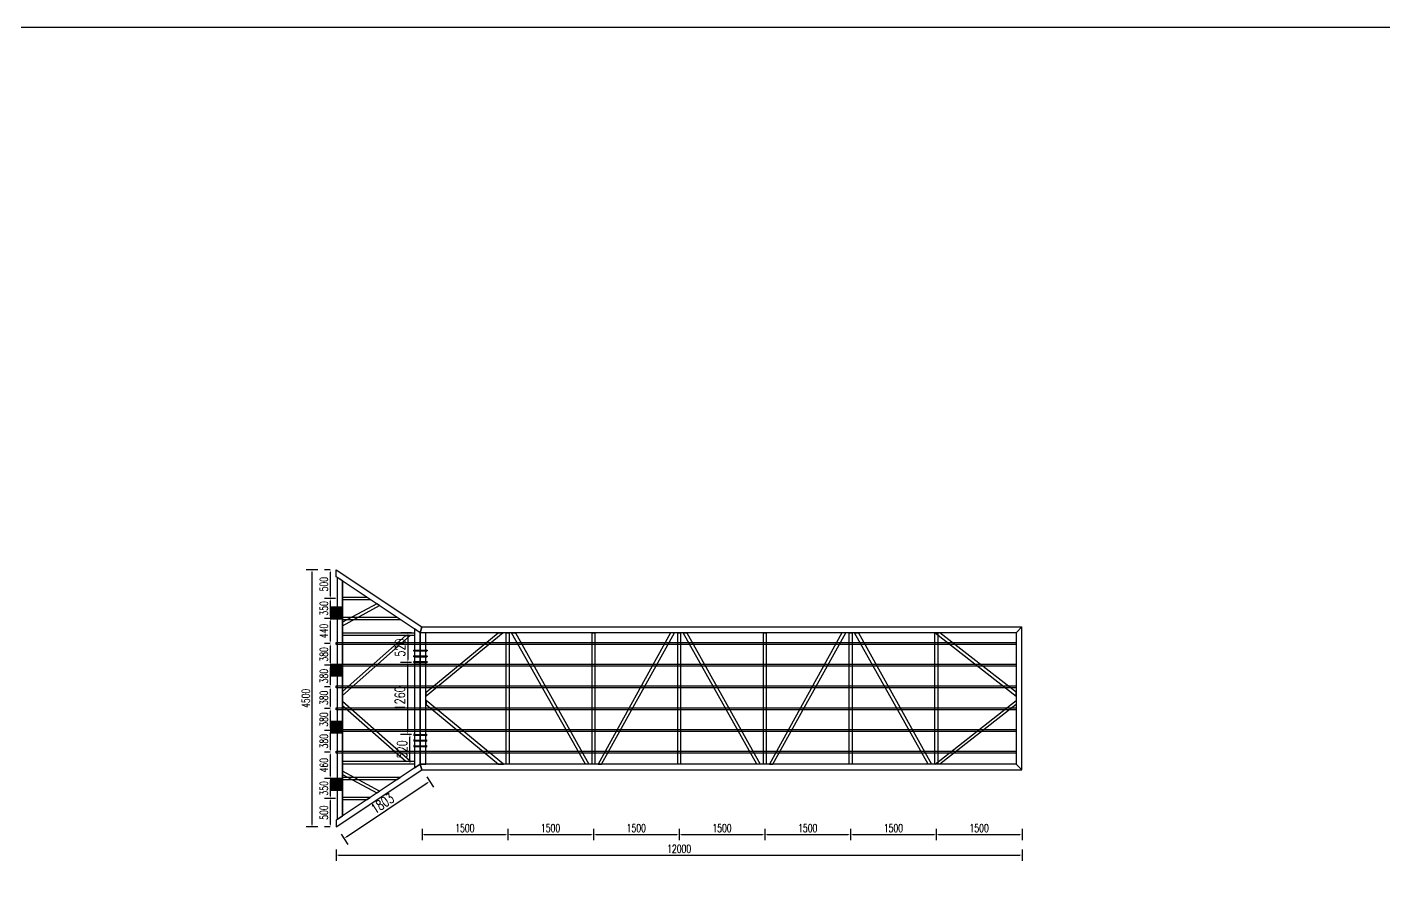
# Model space of a CAD drawing. Extents: x -18540 to 926017, y -610001 to -56924.
# Drawn here: x 115090 to 138833, y -505783 to -490906 of the extents above; entities that cross this region are included whole.
import ezdxf

# ---------------------------------------------------------------- set-up
doc = ezdxf.new("R2010")
doc.units = 0
doc.header["$LTSCALE"] = 10
doc.header["$MEASUREMENT"] = 0
for name, color, linetype in [('BJ02', 2, 'Continuous'), ('L-构造线', 6, 'Continuous'), ('PUB_DIM', 3, 'Continuous'), ('W-STEEL_FRAME钢架', 3, 'Continuous'), ('W-STEEL_KEEL钢龙骨', 5, 'Continuous'), ('螺栓孔位', 2, 'Continuous')]:
    doc.layers.add(name, color=color, linetype=linetype)
doc.styles.add('STANDARD_T3', font='simplex.shx', dxfattribs={"width": 0.7, "bigfont": 'gbcbig.shx'})
doc.dimstyles.new('W&&40', dxfattribs={"dimtxt": 140, "dimasz": 40, "dimexe": 100, "dimexo": 120, "dimgap": 40, "dimtad": 1, "dimdec": 0, "dimzin": 0, "dimdsep": 46, "dimtxsty": 'STANDARD_T3', "dimcen": 0.09, "dimclrd": 1, "dimclre": 1, "dimclrt": 7, "dimazin": 2, "dimtfac": 1, "dimtdec": 0, "dimtix": 1, "dimtmove": 2, "dimatfit": 3, "dimfxl": 100, "dimtolj": 1, "dimtzin": 0, "dimarcsym": 0})
doc.dimstyles.new('W&&50', dxfattribs={"dimtxt": 175, "dimasz": 50, "dimexe": 125, "dimexo": 150, "dimgap": 50, "dimtad": 1, "dimdec": 0, "dimzin": 0, "dimdsep": 46, "dimtxsty": 'STANDARD_T3', "dimcen": 0.09, "dimclrd": 1, "dimclre": 1, "dimclrt": 7, "dimazin": 2, "dimtfac": 1, "dimtdec": 0, "dimtix": 1, "dimtmove": 2, "dimatfit": 3, "dimfxl": 100, "dimtolj": 1, "dimtzin": 0, "dimarcsym": 0})

# ---------------------------------------------------------------- blocks, each defined once
blk = doc.blocks.new('*U896')
at = {"layer": 'W-STEEL_FRAME钢架', "color": 1, "linetype": 'ByBlock'}
blk.add_lwpolyline([(-25, 1150), (25, 1150), (25, -1150), (-25, -1150)], close=True, dxfattribs=at)
blk = doc.blocks.new('*U897')
at = {"layer": 'W-STEEL_FRAME钢架', "color": 0, "linetype": 'ByBlock', "lineweight": -2, "transparency": 16777216}
for p in [(0, 0), (1500, 0), (3000, 0), (4500, 0), (6000, 0), (7500, 0)]:
    blk.add_blockref('*U896', p, dxfattribs=at)
blk = doc.blocks.new('01')
h = blk.add_hatch()
h.set_pattern_fill('HOUND', color=77, scale=5)
h.set_pattern_definition([(0, (0, 0), (31.75, 7.9375), [127, -63.5]), (90, (0, 0), (-7.9375, -31.75), [127, -63.5])])
h.paths.add_polyline_path([(50227, 12928), (50227, 12728), (50427, 12728), (50427, 12928)])
h.paths.add_polyline_path([(50382, 12893, -1), (50402, 12893, -1)], flags=16)
h.paths.add_polyline_path([(50252, 12893, -1), (50272, 12893, -1)], flags=16)
h.paths.add_polyline_path([(50402, 12763, -1), (50382, 12763, -1)], flags=16)
h.paths.add_polyline_path([(50272, 12763, -1), (50252, 12763, -1)], flags=16)
at = {"color": 251}
blk.add_lwpolyline([(50227, 12928), (50427, 12928), (50427, 12728), (50227, 12728)], close=True, dxfattribs=at)
at = {"color": 6}
for centre in [(50262, 12893), (50392, 12893), (50262, 12763), (50392, 12763)]:
    blk.add_circle(centre, 10, dxfattribs=at)
blk = doc.blocks.new('*U892')
at = {"layer": 'W-STEEL_KEEL钢龙骨', "color": 4}
blk.add_lwpolyline([(5950, -18), (-5950, -18), (-5950, 17), (5950, 17)], close=True, dxfattribs=at)
blk = doc.blocks.new('*U893')
at = {"layer": 'PUB_DIM', "color": 0, "linetype": 'ByBlock', "lineweight": -2, "transparency": 16777216}
for p in [(0, 1900), (0, 1520), (0, 1140), (0, 760), (0, 380), (0, 0)]:
    blk.add_blockref('*U892', p, dxfattribs=at)
blk = doc.blocks.new('*D961')
at = {"layer": 'Defpoints', "color": 0, "transparency": 16777216}
for p in [(120500, -500408), (120394, -500908), (120607, -500908)]:
    blk.add_point(p, dxfattribs=at)
at = {"layer": 'L-构造线', "color": 1, "lineweight": -2, "transparency": 16777216}
for p, q in [((120394, -500408), (120294, -500408)), ((120394, -500448), (120394, -500868)), ((120487, -500908), (120294, -500908))]:
    blk.add_line(p, q, dxfattribs=at)
at = {"layer": 'L-构造线', "color": 1, "transparency": 16777216}
for points in [[(120387, -500448), (120400, -500448), (120394, -500408)], [(120387, -500868), (120400, -500868), (120394, -500908)]]:
    blk.add_solid(points, dxfattribs=at)
at = {"layer": 'L-构造线', "color": 7, "transparency": 16777216, "insert": (120284, -500658), "char_height": 140, "attachment_point": 5, "rotation": 90, "style": 'STANDARD_T3'}
blk.add_mtext('\\A1;500', dxfattribs=at)
blk = doc.blocks.new('*D962')
at = {"layer": 'Defpoints', "color": 0, "transparency": 16777216}
for p in [(120607, -500908), (120394, -501258), (120607, -501258)]:
    blk.add_point(p, dxfattribs=at)
at = {"layer": 'L-构造线', "color": 1, "lineweight": -2, "transparency": 16777216}
for p, q in [((120487, -500908), (120294, -500908)), ((120394, -500948), (120394, -501218)), ((120487, -501258), (120294, -501258))]:
    blk.add_line(p, q, dxfattribs=at)
at = {"layer": 'L-构造线', "color": 1, "transparency": 16777216}
for points in [[(120387, -500948), (120400, -500948), (120394, -500908)], [(120387, -501218), (120400, -501218), (120394, -501258)]]:
    blk.add_solid(points, dxfattribs=at)
at = {"layer": 'L-构造线', "color": 7, "transparency": 16777216, "insert": (120284, -501083), "char_height": 140, "attachment_point": 5, "rotation": 90, "style": 'STANDARD_T3'}
blk.add_mtext('\\A1;350', dxfattribs=at)
blk = doc.blocks.new('*D963')
at = {"layer": 'Defpoints', "color": 0, "transparency": 16777216}
for p in [(120607, -501258), (120394, -501698), (120500, -501698)]:
    blk.add_point(p, dxfattribs=at)
at = {"layer": 'L-构造线', "color": 1, "lineweight": -2, "transparency": 16777216}
for p, q in [((120487, -501258), (120294, -501258)), ((120394, -501298), (120394, -501658)), ((120394, -501698), (120294, -501698))]:
    blk.add_line(p, q, dxfattribs=at)
at = {"layer": 'L-构造线', "color": 1, "transparency": 16777216}
for points in [[(120387, -501298), (120400, -501298), (120394, -501258)], [(120387, -501658), (120400, -501658), (120394, -501698)]]:
    blk.add_solid(points, dxfattribs=at)
at = {"layer": 'L-构造线', "color": 7, "transparency": 16777216, "insert": (120284, -501478), "char_height": 140, "attachment_point": 5, "rotation": 90, "style": 'STANDARD_T3'}
blk.add_mtext('\\A1;440', dxfattribs=at)
blk = doc.blocks.new('*D964')
at = {"layer": 'Defpoints', "color": 0, "transparency": 16777216}
for p in [(120500, -501698), (120394, -502078), (120500, -502078)]:
    blk.add_point(p, dxfattribs=at)
at = {"layer": 'L-构造线', "color": 1, "lineweight": -2, "transparency": 16777216}
for p, q in [((120394, -501698), (120294, -501698)), ((120394, -501738), (120394, -502038)), ((120394, -502078), (120294, -502078))]:
    blk.add_line(p, q, dxfattribs=at)
at = {"layer": 'L-构造线', "color": 1, "transparency": 16777216}
for points in [[(120387, -501738), (120400, -501738), (120394, -501698)], [(120387, -502038), (120400, -502038), (120394, -502078)]]:
    blk.add_solid(points, dxfattribs=at)
at = {"layer": 'L-构造线', "color": 7, "transparency": 16777216, "insert": (120284, -501888), "char_height": 140, "attachment_point": 5, "rotation": 90, "style": 'STANDARD_T3'}
blk.add_mtext('\\A1;380', dxfattribs=at)
blk = doc.blocks.new('*D965')
at = {"layer": 'Defpoints', "color": 0, "transparency": 16777216}
for p in [(120500, -502078), (120394, -502458), (120500, -502458)]:
    blk.add_point(p, dxfattribs=at)
at = {"layer": 'L-构造线', "color": 1, "lineweight": -2, "transparency": 16777216}
for p, q in [((120394, -502078), (120294, -502078)), ((120394, -502118), (120394, -502418)), ((120394, -502458), (120294, -502458))]:
    blk.add_line(p, q, dxfattribs=at)
at = {"layer": 'L-构造线', "color": 1, "transparency": 16777216}
for points in [[(120387, -502118), (120400, -502118), (120394, -502078)], [(120387, -502418), (120400, -502418), (120394, -502458)]]:
    blk.add_solid(points, dxfattribs=at)
at = {"layer": 'L-构造线', "color": 7, "transparency": 16777216, "insert": (120284, -502268), "char_height": 140, "attachment_point": 5, "rotation": 90, "style": 'STANDARD_T3'}
blk.add_mtext('\\A1;380', dxfattribs=at)
blk = doc.blocks.new('*D966')
at = {"layer": 'Defpoints', "color": 0, "transparency": 16777216}
for p in [(120500, -502458), (120394, -502838), (120500, -502838)]:
    blk.add_point(p, dxfattribs=at)
at = {"layer": 'L-构造线', "color": 1, "lineweight": -2, "transparency": 16777216}
for p, q in [((120394, -502458), (120294, -502458)), ((120394, -502498), (120394, -502798)), ((120394, -502838), (120294, -502838))]:
    blk.add_line(p, q, dxfattribs=at)
at = {"layer": 'L-构造线', "color": 1, "transparency": 16777216}
for points in [[(120387, -502498), (120400, -502498), (120394, -502458)], [(120387, -502798), (120400, -502798), (120394, -502838)]]:
    blk.add_solid(points, dxfattribs=at)
at = {"layer": 'L-构造线', "color": 7, "transparency": 16777216, "insert": (120284, -502648), "char_height": 140, "attachment_point": 5, "rotation": 90, "style": 'STANDARD_T3'}
blk.add_mtext('\\A1;380', dxfattribs=at)
blk = doc.blocks.new('*D967')
at = {"layer": 'Defpoints', "color": 0, "transparency": 16777216}
for p in [(120500, -502838), (120394, -503218), (120500, -503218)]:
    blk.add_point(p, dxfattribs=at)
at = {"layer": 'L-构造线', "color": 1, "lineweight": -2, "transparency": 16777216}
for p, q in [((120394, -502838), (120294, -502838)), ((120394, -502878), (120394, -503178)), ((120394, -503218), (120294, -503218))]:
    blk.add_line(p, q, dxfattribs=at)
at = {"layer": 'L-构造线', "color": 1, "transparency": 16777216}
for points in [[(120387, -502878), (120400, -502878), (120394, -502838)], [(120387, -503178), (120400, -503178), (120394, -503218)]]:
    blk.add_solid(points, dxfattribs=at)
at = {"layer": 'L-构造线', "color": 7, "transparency": 16777216, "insert": (120284, -503028), "char_height": 140, "attachment_point": 5, "rotation": 90, "style": 'STANDARD_T3'}
blk.add_mtext('\\A1;380', dxfattribs=at)
blk = doc.blocks.new('*D968')
at = {"layer": 'Defpoints', "color": 0, "transparency": 16777216}
for p in [(120500, -503218), (120394, -503598), (120500, -503598)]:
    blk.add_point(p, dxfattribs=at)
at = {"layer": 'L-构造线', "color": 1, "lineweight": -2, "transparency": 16777216}
for p, q in [((120394, -503218), (120294, -503218)), ((120394, -503258), (120394, -503558)), ((120394, -503598), (120294, -503598))]:
    blk.add_line(p, q, dxfattribs=at)
at = {"layer": 'L-构造线', "color": 1, "transparency": 16777216}
for points in [[(120387, -503258), (120400, -503258), (120394, -503218)], [(120387, -503558), (120400, -503558), (120394, -503598)]]:
    blk.add_solid(points, dxfattribs=at)
at = {"layer": 'L-构造线', "color": 7, "transparency": 16777216, "insert": (120284, -503408), "char_height": 140, "attachment_point": 5, "rotation": 90, "style": 'STANDARD_T3'}
blk.add_mtext('\\A1;380', dxfattribs=at)
blk = doc.blocks.new('*D969')
at = {"layer": 'Defpoints', "color": 0, "transparency": 16777216}
for p in [(120500, -503598), (120394, -504058), (120607, -504058)]:
    blk.add_point(p, dxfattribs=at)
at = {"layer": 'L-构造线', "color": 1, "lineweight": -2, "transparency": 16777216}
for p, q in [((120394, -503598), (120294, -503598)), ((120394, -503638), (120394, -504018)), ((120487, -504058), (120294, -504058))]:
    blk.add_line(p, q, dxfattribs=at)
at = {"layer": 'L-构造线', "color": 1, "transparency": 16777216}
for points in [[(120387, -503638), (120400, -503638), (120394, -503598)], [(120387, -504018), (120400, -504018), (120394, -504058)]]:
    blk.add_solid(points, dxfattribs=at)
at = {"layer": 'L-构造线', "color": 7, "transparency": 16777216, "insert": (120284, -503828), "char_height": 140, "attachment_point": 5, "rotation": 90, "style": 'STANDARD_T3'}
blk.add_mtext('\\A1;460', dxfattribs=at)
blk = doc.blocks.new('*D970')
at = {"layer": 'Defpoints', "color": 0, "transparency": 16777216}
for p in [(120607, -504058), (120394, -504408), (120607, -504408)]:
    blk.add_point(p, dxfattribs=at)
at = {"layer": 'L-构造线', "color": 1, "lineweight": -2, "transparency": 16777216}
for p, q in [((120487, -504058), (120294, -504058)), ((120394, -504098), (120394, -504368)), ((120487, -504408), (120294, -504408))]:
    blk.add_line(p, q, dxfattribs=at)
at = {"layer": 'L-构造线', "color": 1, "transparency": 16777216}
for points in [[(120387, -504098), (120400, -504098), (120394, -504058)], [(120387, -504368), (120400, -504368), (120394, -504408)]]:
    blk.add_solid(points, dxfattribs=at)
at = {"layer": 'L-构造线', "color": 7, "transparency": 16777216, "insert": (120284, -504233), "char_height": 140, "attachment_point": 5, "rotation": 90, "style": 'STANDARD_T3'}
blk.add_mtext('\\A1;350', dxfattribs=at)
blk = doc.blocks.new('*D971')
at = {"layer": 'Defpoints', "color": 0, "transparency": 16777216}
for p in [(120607, -504408), (120394, -504908), (120500, -504908)]:
    blk.add_point(p, dxfattribs=at)
at = {"layer": 'L-构造线', "color": 1, "lineweight": -2, "transparency": 16777216}
for p, q in [((120487, -504408), (120294, -504408)), ((120394, -504448), (120394, -504868)), ((120394, -504908), (120294, -504908))]:
    blk.add_line(p, q, dxfattribs=at)
at = {"layer": 'L-构造线', "color": 1, "transparency": 16777216}
for points in [[(120387, -504448), (120400, -504448), (120394, -504408)], [(120387, -504868), (120400, -504868), (120394, -504908)]]:
    blk.add_solid(points, dxfattribs=at)
at = {"layer": 'L-构造线', "color": 7, "transparency": 16777216, "insert": (120284, -504658), "char_height": 140, "attachment_point": 5, "rotation": 90, "style": 'STANDARD_T3'}
blk.add_mtext('\\A1;500', dxfattribs=at)
blk = doc.blocks.new('*D972')
at = {"layer": 'Defpoints', "color": 0, "transparency": 16777216}
for p in [(120075, -500408), (120500, -500408), (120500, -504908)]:
    blk.add_point(p, dxfattribs=at)
at = {"layer": 'L-构造线', "color": 1, "lineweight": -2, "transparency": 16777216}
for p, q in [((120175, -500408), (119975, -500408)), ((120075, -504868), (120075, -500448)), ((120175, -504908), (119975, -504908))]:
    blk.add_line(p, q, dxfattribs=at)
at = {"layer": 'L-构造线', "color": 1, "transparency": 16777216}
for points in [[(120068, -500448), (120082, -500448), (120075, -500408)], [(120068, -504868), (120082, -504868), (120075, -504908)]]:
    blk.add_solid(points, dxfattribs=at)
at = {"layer": 'L-构造线', "color": 7, "transparency": 16777216, "insert": (119965, -502658), "char_height": 140, "attachment_point": 5, "rotation": 90, "style": 'STANDARD_T3'}
blk.add_mtext('\\A1;4500', dxfattribs=at)
blk = doc.blocks.new('*D973')
at = {"layer": 'Defpoints', "color": 0, "transparency": 16777216}
for p in [(123500, -503808), (122000, -503908), (123500, -505039)]:
    blk.add_point(p, dxfattribs=at)
at = {"layer": 'L-构造线', "color": 1, "lineweight": -2, "transparency": 16777216}
for p, q in [((122000, -504939), (122000, -505139)), ((123500, -504939), (123500, -505139)), ((122040, -505039), (123460, -505039))]:
    blk.add_line(p, q, dxfattribs=at)
at = {"layer": 'L-构造线', "color": 1, "transparency": 16777216}
for points in [[(122040, -505033), (122040, -505046), (122000, -505039)], [(123460, -505033), (123460, -505046), (123500, -505039)]]:
    blk.add_solid(points, dxfattribs=at)
at = {"layer": 'L-构造线', "color": 7, "transparency": 16777216, "insert": (122750, -504929), "char_height": 140, "attachment_point": 5, "style": 'STANDARD_T3'}
blk.add_mtext('\\A1;1500', dxfattribs=at)
blk = doc.blocks.new('*D974')
at = {"layer": 'Defpoints', "color": 0, "transparency": 16777216}
for p in [(123500, -503808), (125000, -503808), (125000, -505039)]:
    blk.add_point(p, dxfattribs=at)
at = {"layer": 'L-构造线', "color": 1, "lineweight": -2, "transparency": 16777216}
for p, q in [((123500, -504939), (123500, -505139)), ((125000, -504939), (125000, -505139)), ((123540, -505039), (124960, -505039))]:
    blk.add_line(p, q, dxfattribs=at)
at = {"layer": 'L-构造线', "color": 1, "transparency": 16777216}
for points in [[(123540, -505033), (123540, -505046), (123500, -505039)], [(124960, -505033), (124960, -505046), (125000, -505039)]]:
    blk.add_solid(points, dxfattribs=at)
at = {"layer": 'L-构造线', "color": 7, "transparency": 16777216, "insert": (124250, -504929), "char_height": 140, "attachment_point": 5, "style": 'STANDARD_T3'}
blk.add_mtext('\\A1;1500', dxfattribs=at)
blk = doc.blocks.new('*D975')
at = {"layer": 'Defpoints', "color": 0, "transparency": 16777216}
for p in [(125000, -503808), (126500, -503808), (126500, -505039)]:
    blk.add_point(p, dxfattribs=at)
at = {"layer": 'L-构造线', "color": 1, "lineweight": -2, "transparency": 16777216}
for p, q in [((125000, -504939), (125000, -505139)), ((126500, -504939), (126500, -505139)), ((125040, -505039), (126460, -505039))]:
    blk.add_line(p, q, dxfattribs=at)
at = {"layer": 'L-构造线', "color": 1, "transparency": 16777216}
for points in [[(125040, -505033), (125040, -505046), (125000, -505039)], [(126460, -505033), (126460, -505046), (126500, -505039)]]:
    blk.add_solid(points, dxfattribs=at)
at = {"layer": 'L-构造线', "color": 7, "transparency": 16777216, "insert": (125750, -504929), "char_height": 140, "attachment_point": 5, "style": 'STANDARD_T3'}
blk.add_mtext('\\A1;1500', dxfattribs=at)
blk = doc.blocks.new('*D976')
at = {"layer": 'Defpoints', "color": 0, "transparency": 16777216}
for p in [(126500, -503808), (128000, -503808), (128000, -505039)]:
    blk.add_point(p, dxfattribs=at)
at = {"layer": 'L-构造线', "color": 1, "lineweight": -2, "transparency": 16777216}
for p, q in [((126500, -504939), (126500, -505139)), ((128000, -504939), (128000, -505139)), ((126540, -505039), (127960, -505039))]:
    blk.add_line(p, q, dxfattribs=at)
at = {"layer": 'L-构造线', "color": 1, "transparency": 16777216}
for points in [[(126540, -505033), (126540, -505046), (126500, -505039)], [(127960, -505033), (127960, -505046), (128000, -505039)]]:
    blk.add_solid(points, dxfattribs=at)
at = {"layer": 'L-构造线', "color": 7, "transparency": 16777216, "insert": (127250, -504929), "char_height": 140, "attachment_point": 5, "style": 'STANDARD_T3'}
blk.add_mtext('\\A1;1500', dxfattribs=at)
blk = doc.blocks.new('*D977')
at = {"layer": 'Defpoints', "color": 0, "transparency": 16777216}
for p in [(128000, -503808), (129500, -503808), (129500, -505039)]:
    blk.add_point(p, dxfattribs=at)
at = {"layer": 'L-构造线', "color": 1, "lineweight": -2, "transparency": 16777216}
for p, q in [((128000, -504939), (128000, -505139)), ((129500, -504939), (129500, -505139)), ((128040, -505039), (129460, -505039))]:
    blk.add_line(p, q, dxfattribs=at)
at = {"layer": 'L-构造线', "color": 1, "transparency": 16777216}
for points in [[(128040, -505033), (128040, -505046), (128000, -505039)], [(129460, -505033), (129460, -505046), (129500, -505039)]]:
    blk.add_solid(points, dxfattribs=at)
at = {"layer": 'L-构造线', "color": 7, "transparency": 16777216, "insert": (128750, -504929), "char_height": 140, "attachment_point": 5, "style": 'STANDARD_T3'}
blk.add_mtext('\\A1;1500', dxfattribs=at)
blk = doc.blocks.new('*D978')
at = {"layer": 'Defpoints', "color": 0, "transparency": 16777216}
for p in [(129500, -503808), (131000, -503808), (131000, -505039)]:
    blk.add_point(p, dxfattribs=at)
at = {"layer": 'L-构造线', "color": 1, "lineweight": -2, "transparency": 16777216}
for p, q in [((129500, -504939), (129500, -505139)), ((131000, -504939), (131000, -505139)), ((129540, -505039), (130960, -505039))]:
    blk.add_line(p, q, dxfattribs=at)
at = {"layer": 'L-构造线', "color": 1, "transparency": 16777216}
for points in [[(129540, -505033), (129540, -505046), (129500, -505039)], [(130960, -505033), (130960, -505046), (131000, -505039)]]:
    blk.add_solid(points, dxfattribs=at)
at = {"layer": 'L-构造线', "color": 7, "transparency": 16777216, "insert": (130250, -504929), "char_height": 140, "attachment_point": 5, "style": 'STANDARD_T3'}
blk.add_mtext('\\A1;1500', dxfattribs=at)
blk = doc.blocks.new('*D979')
at = {"layer": 'Defpoints', "color": 0, "transparency": 16777216}
for p in [(131000, -503808), (132500, -503908), (132500, -505039)]:
    blk.add_point(p, dxfattribs=at)
at = {"layer": 'L-构造线', "color": 1, "lineweight": -2, "transparency": 16777216}
for p, q in [((131000, -504939), (131000, -505139)), ((132500, -504939), (132500, -505139)), ((131040, -505039), (132460, -505039))]:
    blk.add_line(p, q, dxfattribs=at)
at = {"layer": 'L-构造线', "color": 1, "transparency": 16777216}
for points in [[(131040, -505033), (131040, -505046), (131000, -505039)], [(132460, -505033), (132460, -505046), (132500, -505039)]]:
    blk.add_solid(points, dxfattribs=at)
at = {"layer": 'L-构造线', "color": 7, "transparency": 16777216, "insert": (131750, -504929), "char_height": 140, "attachment_point": 5, "style": 'STANDARD_T3'}
blk.add_mtext('\\A1;1500', dxfattribs=at)
blk = doc.blocks.new('*D980')
at = {"layer": 'Defpoints', "color": 0, "transparency": 16777216}
for p in [(120500, -505139), (132500, -505139), (132500, -505401)]:
    blk.add_point(p, dxfattribs=at)
at = {"layer": 'L-构造线', "color": 1, "lineweight": -2, "transparency": 16777216}
for p, q in [((120500, -505301), (120500, -505501)), ((120540, -505401), (132460, -505401)), ((132500, -505301), (132500, -505501))]:
    blk.add_line(p, q, dxfattribs=at)
at = {"layer": 'L-构造线', "color": 1, "transparency": 16777216}
for points in [[(120540, -505394), (120540, -505407), (120500, -505401)], [(132460, -505394), (132460, -505407), (132500, -505401)]]:
    blk.add_solid(points, dxfattribs=at)
at = {"layer": 'L-构造线', "color": 7, "transparency": 16777216, "insert": (126500, -505291), "char_height": 140, "attachment_point": 5, "style": 'STANDARD_T3'}
blk.add_mtext('\\A1;12000', dxfattribs=at)
blk = doc.blocks.new('1')
at = {"lineweight": -3}
for p, q in [((-1521938, 1214338), (-1521935, 1214338)), ((-1521938, 1214336), (-1521931, 1214336)), ((-1521938, 1214336), (-1521914, 1214336)), ((-1521936, 1214341), (-1521936, 1214346)), ((-1521936, 1214346), (-1521916, 1214346)), ((-1521935, 1214341), (-1521936, 1214341)), ((-1521934, 1214347), (-1521932, 1214347)), ((-1521933, 1214352), (-1521931, 1214355)), ((-1521933, 1214136), (-1521933, 1214352)), ((-1521919, 1214352), (-1521933, 1214352)), ((-1521932, 1214347), (-1521919, 1214347)), ((-1521932, 1214346), (-1521932, 1214341)), ((-1521921, 1214355), (-1521931, 1214355)), ((-1521919, 1214352), (-1521921, 1214355)), ((-1521919, 1214347), (-1521921, 1214347)), ((-1521921, 1214346), (-1521921, 1214341)), ((-1521919, 1214136), (-1521919, 1214352)), ((-1521917, 1214341), (-1521916, 1214341)), ((-1521914, 1214338), (-1521917, 1214338)), ((-1521916, 1214341), (-1521916, 1214346)), ((-1521938, 1214136), (-1521931, 1214136)), ((-1521938, 1214136), (-1521914, 1214136)), ((-1521938, 1214134), (-1521935, 1214134)), ((-1521935, 1214131), (-1521936, 1214131)), ((-1521936, 1214131), (-1521936, 1214126)), ((-1521936, 1214126), (-1521916, 1214126)), ((-1521934, 1214125), (-1521932, 1214125)), ((-1521932, 1214126), (-1521932, 1214131)), ((-1521932, 1214125), (-1521919, 1214125)), ((-1521921, 1214126), (-1521921, 1214131)), ((-1521919, 1214125), (-1521921, 1214125)), ((-1521914, 1214134), (-1521917, 1214134)), ((-1521917, 1214131), (-1521916, 1214131)), ((-1521916, 1214131), (-1521916, 1214126))]:
    blk.add_line(p, q, dxfattribs=at)
at = {"color": 1}
for p, q in [((-1521936, 1214346), (-1521934, 1214347)), ((-1521919, 1214347), (-1521916, 1214346))]:
    blk.add_line(p, q, dxfattribs=at)
at = {"color": 6, "lineweight": -3}
for p, q in [((-1521931, 1214136), (-1521931, 1214355)), ((-1521921, 1214136), (-1521921, 1214355))]:
    blk.add_line(p, q, dxfattribs=at)
at = {"lineweight": -3}
for points in [[(-1521933, 1214336), (-1521938, 1214336), (-1521938, 1214338), (-1521914, 1214338), (-1521914, 1214336), (-1521919, 1214336)], [(-1521935, 1214338), (-1521935, 1214341), (-1521917, 1214341), (-1521917, 1214338)], [(-1521933, 1214136), (-1521938, 1214136), (-1521938, 1214134), (-1521914, 1214134), (-1521914, 1214136), (-1521919, 1214136)], [(-1521935, 1214134), (-1521935, 1214131), (-1521917, 1214131), (-1521917, 1214134)]]:
    blk.add_lwpolyline(points, dxfattribs=at)
for centre, radius, start, end in [((-1521934, 1214129), 3.22, 223.6028, 316.3972), ((-1521926, 1214140), 14.7, 248.7607, 291.2393), ((-1521919, 1214129), 3.22, 223.6028, 316.3972)]:
    blk.add_arc(centre, radius, start, end, dxfattribs=at)
blk = doc.blocks.new('螺栓孔位')
at = {"layer": '螺栓孔位', "color": 1, "rotation": 270}
for p in [(-1214244, -1521833), (-1214244, -1521933), (-1214244, -1522033)]:
    blk.add_blockref('1', p, dxfattribs=at)
blk = doc.blocks.new('*D1554')
at = {"layer": 'BJ02', "color": 1, "lineweight": -2, "transparency": 16777216}
for p, q in [((121819, -501508), (121628, -501508)), ((121753, -501558), (121753, -501978)), ((121819, -502028), (121628, -502028))]:
    blk.add_line(p, q, dxfattribs=at)
at = {"layer": 'BJ02', "color": 1, "transparency": 16777216}
for points in [[(121744, -501558), (121761, -501558), (121753, -501508)], [(121744, -501978), (121761, -501978), (121753, -502028)]]:
    blk.add_solid(points, dxfattribs=at)
at = {"layer": 'Defpoints', "color": 0, "transparency": 16777216}
for p in [(121969, -501508), (121753, -502028), (121969, -502028)]:
    blk.add_point(p, dxfattribs=at)
at = {"layer": 'BJ02', "color": 7, "transparency": 16777216, "insert": (121615, -501768), "char_height": 175, "attachment_point": 5, "rotation": 90, "style": 'STANDARD_T3'}
blk.add_mtext('\\A1;520', dxfattribs=at)
blk = doc.blocks.new('*D1555')
at = {"layer": 'BJ02', "color": 1, "lineweight": -2, "transparency": 16777216}
for p, q in [((121819, -503288), (121664, -503288)), ((121789, -503758), (121789, -503338)), ((121819, -503808), (121664, -503808))]:
    blk.add_line(p, q, dxfattribs=at)
at = {"layer": 'BJ02', "color": 1, "transparency": 16777216}
for points in [[(121781, -503338), (121798, -503338), (121789, -503288)], [(121781, -503758), (121798, -503758), (121789, -503808)]]:
    blk.add_solid(points, dxfattribs=at)
at = {"layer": 'Defpoints', "color": 0, "transparency": 16777216}
for p in [(121789, -503288), (121969, -503288), (121969, -503808)]:
    blk.add_point(p, dxfattribs=at)
at = {"layer": 'BJ02', "color": 7, "transparency": 16777216, "insert": (121652, -503548), "char_height": 175, "attachment_point": 5, "rotation": 90, "style": 'STANDARD_T3'}
blk.add_mtext('\\A1;520', dxfattribs=at)
blk = doc.blocks.new('*D1556')
at = {"layer": 'BJ02', "color": 1, "lineweight": -2, "transparency": 16777216}
for p, q in [((121819, -502028), (121626, -502028)), ((121751, -503238), (121751, -502078)), ((121819, -503288), (121626, -503288))]:
    blk.add_line(p, q, dxfattribs=at)
at = {"layer": 'BJ02', "color": 1, "transparency": 16777216}
for points in [[(121743, -502078), (121759, -502078), (121751, -502028)], [(121743, -503238), (121759, -503238), (121751, -503288)]]:
    blk.add_solid(points, dxfattribs=at)
at = {"layer": 'Defpoints', "color": 0, "transparency": 16777216}
for p in [(121751, -502028), (121969, -502028), (121969, -503288)]:
    blk.add_point(p, dxfattribs=at)
at = {"layer": 'BJ02', "color": 7, "transparency": 16777216, "insert": (121613, -502658), "char_height": 175, "attachment_point": 5, "rotation": 90, "style": 'STANDARD_T3'}
blk.add_mtext('\\A1;1260', dxfattribs=at)
blk = doc.blocks.new('*D1756')
at = {"color": 1, "lineweight": -2, "transparency": 16777216}
for p, q in [((122083, -504033), (122204, -504214)), ((120676, -505083), (122093, -504138)), ((120583, -505033), (120704, -505214))]:
    blk.add_line(p, q, dxfattribs=at)
at = {"color": 1, "transparency": 16777216}
for points in [[(122088, -504131), (122097, -504145), (122134, -504110)], [(120671, -505076), (120681, -505090), (120634, -505110)]]:
    blk.add_solid(points, dxfattribs=at)
at = {"layer": 'Defpoints', "color": 0, "transparency": 16777216}
for p in [(122000, -503908), (122134, -504110), (120500, -504908)]:
    blk.add_point(p, dxfattribs=at)
at = {"color": 7, "transparency": 16777216, "insert": (121308, -504496), "char_height": 175, "attachment_point": 5, "rotation": 33.69, "style": 'STANDARD_T3'}
blk.add_mtext('\\A1;1803', dxfattribs=at)

msp = doc.modelspace()

# ---------------------------------------------------------------- linework, layer by layer
at = {"color": 4}
msp.add_line((121999.5, -501408.1), (121969.3, -501508.1), dxfattribs=at)
at = {"color": 6}
msp.add_lwpolyline([(120606.5, -500599.6), (120516.5, -500539.6), (120516.5, -504776.6), (120606.5, -504716.6)], close=True, dxfattribs=at)
at = {"color": 4}
msp.add_lwpolyline([(120606.5, -500599.6), (120606.5, -504716.6)], dxfattribs=at)
at = {"layer": 'L-构造线'}
msp.add_lwpolyline([(111175.6, -490906.1), (163556.4, -490906.1), (163556.4, -610000.5), (111175.6, -610000.5)], close=True, dxfattribs=at)
at = {"layer": 'PUB_DIM', "color": 2}
for points in [[(121869.3, -503874.8), (121969.3, -503808.1), (121969.3, -501508.1), (121869.3, -501441.4)], [(121969.3, -503808.1), (122069.3, -503808.1), (122069.3, -501508.1), (121969.3, -501508.1)]]:
    msp.add_lwpolyline(points, close=True, dxfattribs=at)
at = {"layer": 'W-STEEL_FRAME钢架'}
for points in [[(121969.3, -501508.1), (120499.5, -500528.3), (120499.5, -500408.1), (121999.5, -501408.1)], [(121999.5, -501408.1), (132499.5, -501408.1), (132399.5, -501508.1), (121969.3, -501508.1)], [(132499.5, -501408.1), (132399.5, -501508.1), (132399.5, -503808.1), (132499.5, -503908.1)], [(121969.3, -503808.1), (120499.5, -504787.9), (120499.5, -504908.1), (121999.5, -503908.1)], [(121999.5, -503908.1), (132499.5, -503908.1), (132399.5, -503808.1), (121969.3, -503808.1)]]:
    msp.add_lwpolyline(points, close=True, dxfattribs=at)
at = {"layer": 'W-STEEL_FRAME钢架', "color": 1}
for points in [[(120606.5, -501385.1), (121257.1, -501033.3), (121211.7, -501003.1), (120606.5, -501325.7), (120606.5, -501385.1)], [(121869.3, -501558.1), (120606.5, -501558.1), (120606.5, -501508.1), (121869.3, -501508.1), (121869.3, -501558.1)], [(121719.2, -501558.1), (121791.2, -501558.1), (120606.5, -502605.9), (120606.5, -502536.4), (121719.6, -501557.7)], [(122073.5, -502618.4), (122073.5, -502548.5), (123331.2, -501508.1), (123417.5, -501508.1), (122073.5, -502618.4)], [(123569, -501508.1), (123636.6, -501508.1), (124919, -503808.1), (124858.4, -503808.1), (123569, -501508.1)], [(126417.5, -501508.1), (126349.9, -501508.1), (125081, -503808.1), (125141.6, -503808.1), (126417.5, -501508.1)], [(126569, -501508.1), (126636.6, -501508.1), (127919, -503808.1), (127858.4, -503808.1), (126569, -501508.1)], [(129417.5, -501508.1), (129349.9, -501508.1), (128081, -503808.1), (128141.6, -503808.1), (129417.5, -501508.1)], [(129569, -501508.1), (129636.6, -501508.1), (130919, -503808.1), (130858.4, -503808.1), (129569, -501508.1)], [(132399.5, -502618.4), (132399.5, -502548.5), (131064.3, -501508.1), (130978, -501508.1), (132399.5, -502618.4)], [(121791.2, -503758.1), (120606.5, -502710.3), (120606.5, -502779.8), (121719.6, -503758.4), (121791.2, -503758.1)], [(122073.5, -502697.8), (122073.5, -502767.7), (123338.7, -503808.1), (123425.1, -503808.1), (122073.5, -502697.8)], [(132399.5, -502697.8), (132399.5, -502767.7), (131064.3, -503808.1), (130978, -503808.1), (132399.5, -502697.8)], [(121869.3, -503808.1), (120606.5, -503808.1), (120606.5, -503758.1), (121869.3, -503758.1)], [(120606.5, -503989.6), (121211.7, -504313.1), (121257.1, -504282.9), (120606.5, -503930.1), (120606.5, -503989.6)]]:
    msp.add_lwpolyline(points, dxfattribs=at)
at = {"layer": 'W-STEEL_KEEL钢龙骨'}
for points in [[(120606.5, -500890.6), (120606.5, -500925.6), (121095.5, -500925.6), (121043, -500890.6), (120606.5, -500890.6)], [(120606.5, -501240.6), (120606.5, -501275.6), (121620.5, -501275.6), (121568, -501240.6), (120606.5, -501240.6)], [(121568, -504075.6), (121620.5, -504040.6), (120606.5, -504040.6), (120606.5, -504075.6), (121568, -504075.6)]]:
    msp.add_lwpolyline(points, dxfattribs=at)
msp.add_lwpolyline([(120606.5, -504390.6), (120606.5, -504425.6), (121043, -504425.6), (121095.5, -504390.6)], close=True, dxfattribs=at)

# ---------------------------------------------------------------- block references
at = {"color": 4, "xscale": -1}
for p in [(170826.7, -513990.7), (170826.7, -514990.7), (170826.7, -515990.7), (170826.7, -516990.8)]:
    msp.add_blockref('01', p, dxfattribs=at)
at = {"layer": 'PUB_DIM', "color": 1}
msp.add_blockref('*U893', (126449.5, -503598.1), dxfattribs=at)
at = {"layer": 'W-STEEL_FRAME钢架', "linetype": 'ByBlock'}
msp.add_blockref('*U897', (123500, -502658.1), dxfattribs=at)
at = {"layer": '螺栓孔位', "xscale": -1, "rotation": 179.8980042305637}
msp.add_blockref('螺栓孔位', (121977.7, -501928.2), dxfattribs=at)
at = {"layer": '螺栓孔位'}
msp.add_blockref('螺栓孔位', (121976.4, -503388.2), dxfattribs=at)

# ---------------------------------------------------------------- dimensions: what is measured, and where the dimension line sits
at = {"color": 4}
dim = msp.add_aligned_dim(p1=(120499.5, -504908.1), p2=(121999.5, -503908.1), distance=-243.2, dimstyle='W&&50', dxfattribs=at)
dim.commit()
dim.dimension.update_dxf_attribs({"geometry": '*D1756', "text_midpoint": (121308.2, -504496)})
at = {"layer": 'BJ02', "color": 3}
for base, p1, p2, picture, middle in [((121752.8, -502028.2), (121969.3, -501508.1), (121969.3, -502028.2), '*D1554', (121615.3, -501768.1)), ((121750.9, -502028.2), (121969.3, -503288.2), (121969.3, -502028.2), '*D1556', (121613.4, -502658.2)), ((121789.5, -503288.2), (121969.3, -503808.1), (121969.3, -503288.2), '*D1555', (121652, -503548.1))]:
    dim = msp.add_linear_dim(base=base, p1=p1, p2=p2, angle=90, dimstyle='W&&50', dxfattribs=at)
    dim.commit()
    dim.dimension.update_dxf_attribs({"geometry": picture, "text_midpoint": middle})
at = {"layer": 'L-构造线'}
for base, p1, p2, picture, middle in [((120074.9, -500408.1), (120499.5, -504908.1), (120499.5, -500408.1), '*D972', (119964.9, -502658.1)), ((120393.8, -500908.1), (120499.5, -500408.1), (120606.5, -500908.1), '*D961', (120283.8, -500658.1)), ((120393.8, -501258.1), (120606.5, -500908.1), (120606.5, -501258.1), '*D962', (120283.8, -501083.1)), ((120393.8, -501698.1), (120606.5, -501258.1), (120499.5, -501698.1), '*D963', (120283.8, -501478.1)), ((120393.8, -502078.1), (120499.5, -501698.1), (120499.5, -502078.1), '*D964', (120283.8, -501888.1)), ((120393.8, -502458.1), (120499.5, -502078.1), (120499.5, -502458.1), '*D965', (120283.8, -502268.1)), ((120393.8, -502838.1), (120499.5, -502458.1), (120499.5, -502838.1), '*D966', (120283.8, -502648.1)), ((120393.8, -503218.1), (120499.5, -502838.1), (120499.5, -503218.1), '*D967', (120283.8, -503028.1)), ((120393.8, -503598.1), (120499.5, -503218.1), (120499.5, -503598.1), '*D968', (120283.8, -503408.1)), ((120393.8, -504058.1), (120499.5, -503598.1), (120606.5, -504058.1), '*D969', (120283.8, -503828.1)), ((120393.8, -504408.1), (120606.5, -504058.1), (120606.5, -504408.1), '*D970', (120283.8, -504233.1)), ((120393.8, -504908.1), (120606.5, -504408.1), (120499.5, -504908.1), '*D971', (120283.8, -504658.1))]:
    dim = msp.add_linear_dim(base=base, p1=p1, p2=p2, angle=90, dimstyle='W&&40', override={"dimfxlon": 1}, dxfattribs=at)
    dim.commit()
    dim.dimension.update_dxf_attribs({"geometry": picture, "text_midpoint": middle})
for base, p1, p2, picture, middle in [((123500.0126, -505039.2552), (121999.5465, -503908.0965), (123500.0126, -503808.092), '*D973', (122749.7795, -504929.2552)), ((125000, -505039.3), (123500, -503808.1), (125000, -503808.1), '*D974', (124250, -504929.3)), ((126500, -505039.3), (125000, -503808.1), (126500, -503808.1), '*D975', (125750, -504929.3)), ((128000, -505039.3), (126500, -503808.1), (128000, -503808.1), '*D976', (127250, -504929.3)), ((129500, -505039.3), (128000, -503808.1), (129500, -503808.1), '*D977', (128750, -504929.3)), ((131000, -505039.3), (129500, -503808.1), (131000, -503808.1), '*D978', (130250, -504929.3)), ((132499.5489, -505039.2552), (131000.0126, -503808.092), (132499.5489, -503908.0945), '*D979', (131749.7808, -504929.2552)), ((132499.5, -505400.6), (120499.5, -505139.3), (132499.5, -505139.3), '*D980', (126499.5, -505290.6))]:
    dim = msp.add_linear_dim(base=base, p1=p1, p2=p2, dimstyle='W&&40', override={"dimfxlon": 1}, dxfattribs=at)
    dim.commit()
    dim.dimension.update_dxf_attribs({"geometry": picture, "text_midpoint": middle})

doc.saveas('drawing.dxf')
